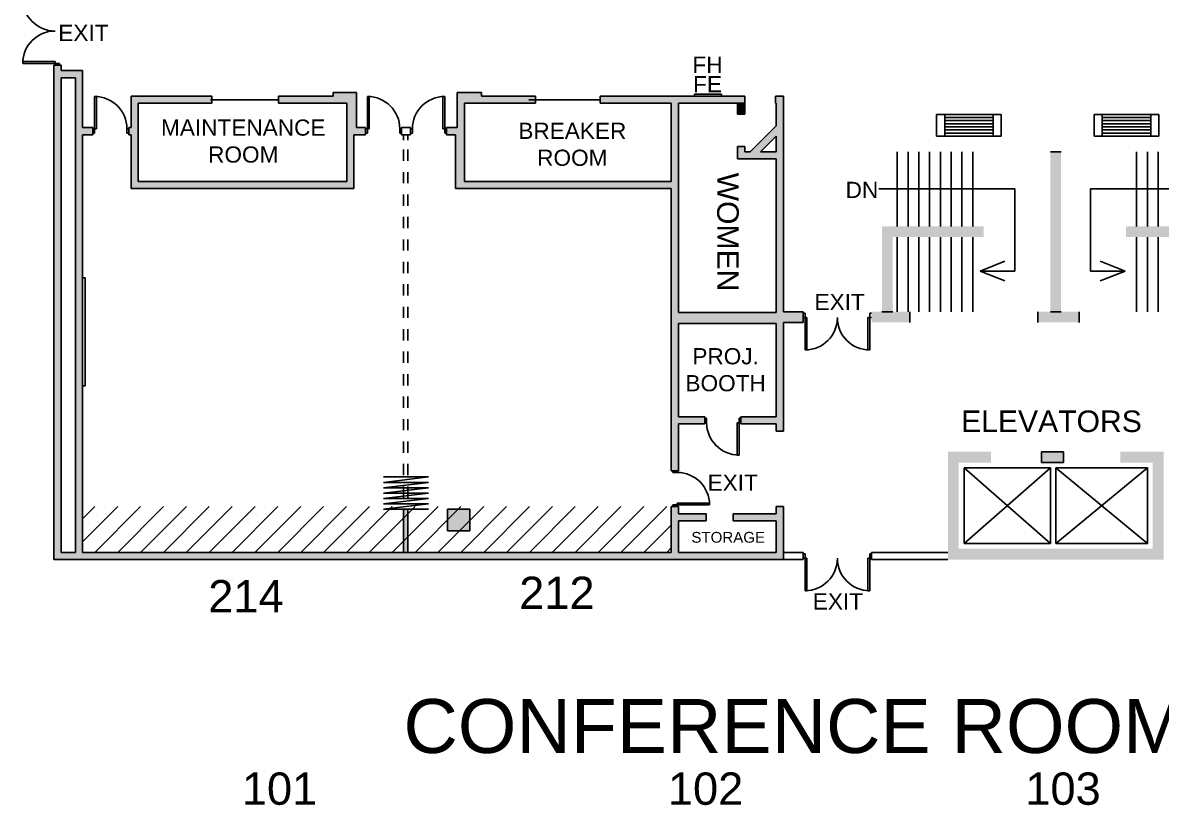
# Model space of a CAD drawing. Header units: inches. Extents: x 3140 to 6112, y 2443 to 6866.
# Drawn here: x 3300 to 4567, y 4830 to 5701 of the extents above; entities that cross this region are included whole.
import ezdxf
from ezdxf.enums import TextEntityAlignment as Align

# ---------------------------------------------------------------- set-up
doc = ezdxf.new("R2010")
doc.units = ezdxf.units.IN
doc.header["$LTSCALE"] = 100
doc.header["$MEASUREMENT"] = 0
doc.linetypes.add('DASH_306', pattern=[0.25, 0.125, -0.125])
doc.linetypes.add('DASHED', pattern=[0.75, 0.5, -0.25])
doc.layers.get('0').update_dxf_attribs({"linetype": 'CONTINUOUS'})
for name, color, linetype in [('bldg_airwall', 53, 'DASHED'), ('bldg_airwall_storage', 53, 'CONTINUOUS'), ('bldg_ch2', 201, 'CONTINUOUS'), ('bldg_doors', 9, 'CONTINUOUS'), ('bldg_fire', 240, 'CONTINUOUS'), ('bldg_stairs', 9, 'CONTINUOUS'), ('bldg_text', 94, 'CONTINUOUS'), ('bldg_title', 94, 'CONTINUOUS'), ('bldg_wallint', 9, 'CONTINUOUS'), ('bldg_wallintsol', 9, 'CONTINUOUS')]:
    doc.layers.add(name, color=color, linetype=linetype)
doc.styles.add('bldgtx18', font='ARIAL.TTF', dxfattribs={"height": 18})
doc.styles.add('bldgtx24', font='ARIAL.TTF', dxfattribs={"height": 24})
doc.styles.add('bldgtx36', font='ARIAL.TTF', dxfattribs={"height": 36})
doc.styles.add('showtx60', font='ARIAL.TTF', dxfattribs={"height": 60})

# ---------------------------------------------------------------- blocks, each defined once
blk = doc.blocks.new('bench')
for p, q in [((0, 0), (0, 23.992188)), ((0, 23.992188), (71.992188, 23.992188)), ((9, 0), (9, 23.992188)), ((62.992188, 20.617188), (9, 20.617188)), ((9, 17.179692), (62.992188, 17.179692)), ((62.992188, 13.742196), (9, 13.742196)), ((62.992188, 23.992188), (62.992188, 0)), ((71.992188, 23.992188), (71.992188, 0)), ((71.992188, 0), (0, 0)), ((9, 10.3125), (62.992188, 10.3125)), ((62.992188, 6.875004), (9, 6.875004)), ((9, 3.437508), (62.992188, 3.437508))]:
    blk.add_line(p, q)

msp = doc.modelspace()

# ---------------------------------------------------------------- hatches: boundary and pattern name
at = {"layer": 'bldg_ch2'}
h = msp.add_hatch(dxfattribs=at)
h.set_pattern_fill('ANSI31', color=256, scale=144, angle=180, style=0)
h.paths.add_polyline_path([(3366.4, 5111), (4021.4, 5111), (4021.4, 5162), (3366.4, 5162)])
at = {"layer": 'bldg_wallintsol'}
h = msp.add_hatch(color=256, dxfattribs=at)
h.paths.add_polyline_path([(3366.4, 5516), (3366.4, 5576), (3377.8, 5576), (3377.8, 5584), (3366.4, 5584), (3366.4, 5647.5), (3342.4, 5647.5), (3342.4, 5653.5), (3334.4, 5653.5), (3334.4, 5514), (3334.4, 5103), (4146.4, 5103), (4146.4, 5162), (4138.4, 5162), (4138.4, 5154), (4090.4, 5154), (4090.4, 5146), (4138.4, 5146), (4138.4, 5111), (4029.4, 5111), (4029.4, 5146), (4060.4, 5146), (4060.4, 5154), (4029.4, 5154), (4029.4, 5162), (4021.4, 5162), (4021.4, 5111), (3366.4, 5111)])
h.paths.add_polyline_path([(3342.4, 5639.5), (3358.4, 5639.5), (3358.4, 5111), (3342.4, 5111)], flags=16)
for points in [[(3671.4, 5623), (3645.4, 5623), (3645.4, 5619), (3584.4, 5619), (3584.4, 5611), (3660.4, 5611), (3660.4, 5524), (3428.4, 5524), (3428.4, 5611), (3510.4, 5611), (3510.4, 5619), (3420.4, 5619), (3420.4, 5584), (3417.8, 5584), (3417.8, 5576), (3420.4, 5576), (3420.4, 5516), (3668.4, 5516), (3668.4, 5576), (3681.4, 5576), (3681.4, 5584), (3671.4, 5584)], [(4103.4, 5611), (4095.4, 5611), (4095.4, 5599), (4103.4, 5599)], [(4455.4, 5557), (4443.4, 5557), (4443.4, 5379), (4455.4, 5379)], [(4369, 5474), (4256, 5474), (4256, 5379), (4268, 5379), (4268, 5462), (4369, 5462)], [(4640.4, 5474), (4527.4, 5474), (4527.4, 5462), (4628.4, 5462), (4628.4, 5379), (4640.4, 5379), (4640.4, 5462)], [(4287.1, 5379), (4268, 5379), (4256, 5379), (4244.4, 5379), (4244.4, 5367), (4287.1, 5367)], [(4475.6, 5379), (4455.4, 5379), (4443.4, 5379), (4429.4, 5379), (4429.4, 5367), (4475.6, 5367)], [(4458.1, 5223), (4433.5, 5223), (4433.5, 5211), (4458.1, 5211)], [(3723.4, 5111), (3728.4, 5111), (3728.4, 5159), (3723.4, 5159), (3723.4, 5147)], [(3797.4, 5159), (3772.4, 5159), (3772.4, 5135), (3797.4, 5135)]]:
    msp.add_hatch(color=256, dxfattribs=at).paths.add_polyline_path(points)
h = msp.add_hatch(color=256, dxfattribs=at)
h.paths.add_polyline_path([(3870.4, 5619), (3810.4, 5619), (3810.4, 5623), (3783.4, 5623), (3783.4, 5584), (3771.4, 5584), (3771.4, 5576), (3781.4, 5576), (3781.4, 5516), (4021.4, 5516), (4021.4, 5202), (4029.4, 5202), (4029.4, 5254), (4058.9, 5254), (4058.9, 5262), (4029.4, 5262), (4029.4, 5366), (4138.4, 5366), (4138.4, 5262), (4098.9, 5262), (4098.9, 5254), (4138.4, 5254), (4138.4, 5246), (4146.4, 5246), (4146.4, 5367), (4168.4, 5367), (4168.4, 5379), (4146.4, 5379), (4146.4, 5619), (4137.4, 5619), (4137.4, 5611), (4138.4, 5611), (4138.4, 5586), (4109.4, 5557), (4103.4, 5557), (4103.4, 5563), (4095.4, 5563), (4095.4, 5549), (4138.4, 5549), (4138.4, 5378), (4029.4, 5378), (4029.4, 5611), (4103.4, 5611), (4103.4, 5619), (3942.4, 5619), (3942.4, 5611), (4021.4, 5611), (4021.4, 5524), (3791.4, 5524), (3791.4, 5611), (3870.4, 5611)])
h.paths.add_polyline_path([(4120.8, 5557), (4138.4, 5574.6), (4138.4, 5557)], flags=16)
at = {"layer": 'bldg_wallintsol', "linetype": 'Continuous'}
msp.add_hatch(color=256, dxfattribs=at).paths.add_polyline_path([(4329.4, 5103), (4449.4, 5103), (4569.4, 5103), (4569.4, 5223), (4521.4, 5223), (4521.4, 5211), (4557.4, 5211), (4557.4, 5115), (4341.4, 5115), (4341.4, 5211), (4377.4, 5211), (4377.4, 5223), (4329.4, 5223)])

# ---------------------------------------------------------------- linework, layer by layer
at = {"layer": 'bldg_airwall', "linetype": 'DASH_306'}
for p, q in [((3723.4, 5147), (3723.4, 5570)), ((3728.4, 5147), (3728.4, 5570))]:
    msp.add_line(p, q, dxfattribs=at)
at = {"layer": 'bldg_airwall_storage'}
for p, q in [((3751.4, 5195), (3701.4, 5195)), ((3751.4, 5195), (3701.4, 5189)), ((3701.4, 5189), (3751.4, 5189)), ((3751.4, 5189), (3701.4, 5183)), ((3701.4, 5183), (3751.4, 5183)), ((3751.4, 5183), (3701.4, 5177)), ((3701.4, 5177), (3751.4, 5177)), ((3751.4, 5177), (3701.4, 5171)), ((3701.4, 5171), (3751.4, 5171)), ((3751.4, 5171), (3701.4, 5165)), ((3701.4, 5165), (3751.4, 5165)), ((3751.4, 5165), (3701.4, 5159)), ((3751.4, 5159), (3701.4, 5159))]:
    msp.add_line(p, q, dxfattribs=at)
at = {"layer": 'bldg_doors'}
for p, q in [((3335.8, 5657.5), (3299.8, 5657.5)), ((3299.8, 5657.5), (3299.8, 5655.5)), ((3299.8, 5655.5), (3335.8, 5655.5)), ((3335.8, 5655.5), (3335.8, 5657.5)), ((3335.8, 5653.5), (3335.8, 5655.5)), ((3335.8, 5655.5), (3340.8, 5655.5)), ((3340.8, 5653.5), (3335.8, 5653.5)), ((3340.8, 5655.5), (3340.8, 5653.5)), ((3381.8, 5618.6), (3379.8, 5618.6)), ((3379.8, 5618.6), (3379.8, 5582.6)), ((3381.8, 5582.6), (3381.8, 5618.6)), ((3685.4, 5618.6), (3683.4, 5618.6)), ((3683.4, 5618.6), (3683.4, 5582.6)), ((3685.4, 5582.6), (3685.4, 5618.6)), ((3767.4, 5582.6), (3767.4, 5618.6)), ((3767.4, 5618.6), (3769.4, 5618.6)), ((3769.4, 5618.6), (3769.4, 5582.6)), ((3377.8, 5577.6), (3377.8, 5582.6)), ((3377.8, 5582.6), (3379.8, 5582.6)), ((3379.8, 5577.6), (3377.8, 5577.6)), ((3379.8, 5582.6), (3379.8, 5577.6)), ((3379.8, 5582.6), (3381.8, 5582.6)), ((3415.8, 5582.6), (3417.8, 5582.6)), ((3415.8, 5577.6), (3415.8, 5582.6)), ((3417.8, 5577.6), (3415.8, 5577.6)), ((3417.8, 5582.6), (3417.8, 5577.6)), ((3681.4, 5577.6), (3681.4, 5582.6)), ((3681.4, 5582.6), (3683.4, 5582.6)), ((3683.4, 5577.6), (3681.4, 5577.6)), ((3683.4, 5582.6), (3683.4, 5577.6)), ((3683.4, 5582.6), (3685.4, 5582.6)), ((3719.4, 5582.6), (3721.4, 5582.6)), ((3719.4, 5577.6), (3719.4, 5582.6)), ((3721.4, 5577.6), (3719.4, 5577.6)), ((3721.4, 5582.6), (3721.4, 5577.6)), ((3733.4, 5582.6), (3731.4, 5582.6)), ((3731.4, 5582.6), (3731.4, 5577.6)), ((3731.4, 5577.6), (3733.4, 5577.6)), ((3733.4, 5577.6), (3733.4, 5582.6)), ((3769.4, 5582.6), (3767.4, 5582.6)), ((3771.4, 5582.6), (3769.4, 5582.6)), ((3769.4, 5582.6), (3769.4, 5577.6)), ((3769.4, 5577.6), (3771.4, 5577.6)), ((3771.4, 5577.6), (3771.4, 5582.6)), ((4170.4, 5377.4), (4168.4, 5377.4)), ((4168.4, 5377.4), (4168.4, 5372.4)), ((4168.4, 5372.4), (4170.4, 5372.4)), ((4170.4, 5372.4), (4170.4, 5377.4)), ((4170.4, 5372.4), (4172.4, 5372.4)), ((4170.4, 5336.4), (4170.4, 5372.4)), ((4172.4, 5372.4), (4172.4, 5336.4)), ((4242.4, 5372.4), (4240.4, 5372.4)), ((4240.4, 5372.4), (4240.4, 5336.4)), ((4242.4, 5377.4), (4244.4, 5377.4)), ((4242.4, 5372.4), (4242.4, 5377.4)), ((4244.4, 5372.4), (4242.4, 5372.4)), ((4242.4, 5336.4), (4242.4, 5372.4)), ((4287.1, 5377.4), (4287.1, 5372.4)), ((4429.4, 5377.4), (4429.4, 5372.4)), ((4475.6, 5377.4), (4475.6, 5372.4)), ((4172.4, 5336.4), (4170.4, 5336.4)), ((4240.4, 5336.4), (4242.4, 5336.4)), ((4058.9, 5260.4), (4060.9, 5260.4)), ((4058.9, 5255.4), (4058.9, 5260.4)), ((4060.9, 5255.4), (4060.9, 5260.4)), ((4096.9, 5260.4), (4098.9, 5260.4)), ((4096.9, 5255.4), (4096.9, 5260.4)), ((4098.9, 5260.4), (4098.9, 5255.4)), ((4060.9, 5255.4), (4058.9, 5255.4)), ((4096.9, 5255.4), (4094.9, 5255.4)), ((4094.9, 5255.4), (4094.9, 5219.4)), ((4098.9, 5255.4), (4096.9, 5255.4)), ((4096.9, 5219.4), (4096.9, 5255.4)), ((4094.9, 5219.4), (4096.9, 5219.4)), ((4023.1, 5202), (4023.1, 5200)), ((4028.1, 5202), (4023.1, 5202)), ((4028.1, 5200), (4023.1, 5200)), ((4028.1, 5200), (4028.1, 5202)), ((4023.1, 5164), (4023.1, 5162)), ((4028.1, 5164), (4023.1, 5164)), ((4023.1, 5162), (4028.1, 5162)), ((4028.1, 5164), (4028.1, 5166)), ((4028.1, 5166), (4064.1, 5166)), ((4028.1, 5162), (4028.1, 5164)), ((4064.1, 5164), (4028.1, 5164)), ((4064.1, 5166), (4064.1, 5164)), ((4170.4, 5109.4), (4168.4, 5109.4)), ((4168.4, 5109.4), (4168.4, 5104.4)), ((4170.4, 5104.4), (4170.4, 5109.4)), ((4242.4, 5109.4), (4244.4, 5109.4)), ((4242.4, 5104.4), (4242.4, 5109.4)), ((4244.4, 5109.4), (4244.4, 5104.4)), ((4168.4, 5104.4), (4170.4, 5104.4)), ((4170.4, 5104.4), (4172.4, 5104.4)), ((4170.4, 5068.4), (4170.4, 5104.4)), ((4172.4, 5104.4), (4172.4, 5068.4)), ((4242.4, 5104.4), (4240.4, 5104.4)), ((4240.4, 5104.4), (4240.4, 5068.4)), ((4244.4, 5104.4), (4242.4, 5104.4)), ((4242.4, 5068.4), (4242.4, 5104.4)), ((4172.4, 5068.4), (4170.4, 5068.4)), ((4240.4, 5068.4), (4242.4, 5068.4))]:
    msp.add_line(p, q, dxfattribs=at)
for centre, start, end in [((3335.8, 5727.5), 180, 270), ((3379.8, 5582.6), 0, 90), ((3683.4, 5582.6), 0, 90), ((3769.4, 5582.6), 90, 180), ((4170.4, 5372.4), 270, 0), ((4170.4, 5104.4), 270, 0)]:
    msp.add_arc(centre, 36, start, end, dxfattribs=at)
at = {"layer": 'bldg_doors', "extrusion": (0, 0, -1)}
for centre, start, end in [((-3335.8, 5655.5), 0, 90), ((-4242.4, 5372.4), 270, 0), ((-4096.9, 5255.4), 270, 0), ((-4028.1, 5164), 90, 180), ((-4242.4, 5104.4), 270, 0)]:
    msp.add_arc(centre, 36, start, end, dxfattribs=at)
at = {"layer": 'bldg_stairs'}
for p, q in [((4047.4, 5621), (4077.4, 5621)), ((4047.4, 5621), (4047.4, 5619)), ((4077.4, 5621), (4077.4, 5619)), ((3723.4, 5576), (3723.4, 5570)), ((3728.4, 5576), (3728.4, 5570)), ((3728.4, 5576), (3728.4, 5570)), ((4273, 5474), (4273, 5557)), ((4285, 5474), (4285, 5557)), ((4297, 5474), (4297, 5557)), ((4309, 5474), (4309, 5557)), ((4321, 5474), (4321, 5557)), ((4333, 5474), (4333, 5557)), ((4345, 5474), (4345, 5557)), ((4357, 5474), (4357, 5557)), ((4539.4, 5474), (4539.4, 5557)), ((4551.4, 5474), (4551.4, 5557)), ((4563.4, 5474), (4563.4, 5557)), ((4252.4, 5515.7), (4403.9, 5515.7)), ((4403.9, 5515.7), (4403.9, 5424.3)), ((4487.9, 5515.7), (4487.9, 5424.3)), ((4639.3, 5515.7), (4487.9, 5515.7)), ((4273, 5379), (4273, 5462)), ((4285, 5379), (4285, 5462)), ((4297, 5379), (4297, 5462)), ((4309, 5379), (4309, 5462)), ((4321, 5379), (4321, 5462)), ((4333, 5379), (4333, 5462)), ((4345, 5379), (4345, 5462)), ((4357, 5379), (4357, 5462)), ((4539.4, 5379), (4539.4, 5462)), ((4551.4, 5379), (4551.4, 5462)), ((4563.4, 5379), (4563.4, 5462)), ((4365.1, 5424.3), (4392.8, 5435.4)), ((4526.7, 5424.3), (4498.9, 5435.4)), ((4403.9, 5424.3), (4365.1, 5424.3)), ((4365.1, 5424.3), (4392.8, 5413.2)), ((4487.9, 5424.3), (4526.7, 5424.3)), ((4526.7, 5424.3), (4498.9, 5413.2)), ((3366.4, 5416.6), (3369.4, 5416.6)), ((3369.4, 5416.6), (3369.4, 5296.6)), ((3369.4, 5296.6), (3366.4, 5296.6)), ((4347.4, 5121), (4347.4, 5205)), ((4347.4, 5205), (4443.4, 5205)), ((4347.4, 5205), (4443.4, 5121)), ((4443.4, 5205), (4347.4, 5121)), ((4443.4, 5205), (4443.4, 5121)), ((4449.4, 5121), (4449.4, 5205)), ((4449.4, 5205), (4551.4, 5205)), ((4449.4, 5205), (4551.4, 5121)), ((4551.4, 5205), (4449.4, 5121)), ((4551.4, 5205), (4551.4, 5121)), ((3723.4, 5159), (3723.4, 5111)), ((3728.4, 5159), (3725.4, 5159)), ((3728.4, 5159), (3728.4, 5111)), ((4443.4, 5121), (4347.4, 5121)), ((4551.4, 5121), (4449.4, 5121))]:
    msp.add_line(p, q, dxfattribs=at)
at = {"layer": 'bldg_wallint', "linetype": 'Continuous'}
for p, q in [((3334.4, 5514), (3334.4, 5653.5)), ((3342.4, 5111), (3342.4, 5639.5)), ((3358.4, 5639.5), (3358.4, 5111)), ((3420.4, 5619), (3510.4, 5619)), ((3420.4, 5619), (3420.4, 5584)), ((3510.4, 5619), (3510.4, 5611)), ((3584.4, 5619), (3584.4, 5611)), ((3584.4, 5619), (3645.4, 5619)), ((3645.4, 5619), (3645.4, 5623)), ((3645.4, 5623), (3671.4, 5623)), ((3671.4, 5623), (3671.4, 5584)), ((3783.4, 5584), (3783.4, 5623)), ((3783.4, 5623), (3810.4, 5623)), ((3810.4, 5623), (3810.4, 5619)), ((3810.4, 5619), (3870.4, 5619)), ((3870.4, 5619), (3870.4, 5611)), ((3942.4, 5611), (3942.4, 5619)), ((3942.4, 5619), (4103.4, 5619)), ((4103.4, 5619), (4103.4, 5611)), ((4137.4, 5619), (4146.4, 5619)), ((4137.4, 5619), (4137.4, 5611)), ((4146.4, 5379), (4146.4, 5619)), ((3428.4, 5611), (3428.4, 5524)), ((3510.4, 5611), (3428.4, 5611)), ((3584.4, 5611), (3660.4, 5611)), ((3660.4, 5524), (3660.4, 5611)), ((3870.4, 5611), (3791.4, 5611)), ((3791.4, 5611), (3791.4, 5524)), ((4021.4, 5611), (3942.4, 5611)), ((4021.4, 5524), (4021.4, 5611)), ((4103.4, 5611), (4029.4, 5611)), ((4029.4, 5611), (4029.4, 5378)), ((4137.4, 5611), (4138.4, 5611)), ((4138.4, 5586), (4138.4, 5611)), ((3377.8, 5576), (3366.4, 5576)), ((3366.4, 5576), (3366.4, 5516)), ((3377.8, 5584), (3377.8, 5576)), ((3377.8, 5584), (3377.8, 5576)), ((3377.8, 5584), (3377.8, 5576)), ((3377.8, 5584), (3377.8, 5576)), ((3417.8, 5584), (3420.4, 5584)), ((3417.8, 5584), (3417.8, 5576)), ((3417.8, 5584), (3417.8, 5576)), ((3417.8, 5584), (3417.8, 5576)), ((3417.8, 5576), (3420.4, 5576)), ((3420.4, 5576), (3420.4, 5516)), ((3681.4, 5576), (3668.4, 5576)), ((3668.4, 5516), (3668.4, 5576)), ((3671.4, 5584), (3681.4, 5584)), ((3681.4, 5584), (3681.4, 5576)), ((3681.4, 5584), (3681.4, 5576)), ((3681.4, 5584), (3681.4, 5576)), ((3721.4, 5584), (3721.4, 5576)), ((3721.4, 5584), (3721.4, 5576)), ((3731.4, 5584), (3731.4, 5576)), ((3731.4, 5584), (3731.4, 5576)), ((3771.4, 5584), (3771.4, 5576)), ((3771.4, 5584), (3783.4, 5584)), ((3771.4, 5584), (3771.4, 5576)), ((3771.4, 5576), (3781.4, 5576)), ((3781.4, 5576), (3781.4, 5516)), ((4138.4, 5557), (4138.4, 5574.6)), ((4138.4, 5378), (4138.4, 5549)), ((3660.4, 5524), (3428.4, 5524)), ((3791.4, 5524), (4021.4, 5524)), ((3334.4, 5514), (3334.4, 5103)), ((3366.4, 5516), (3366.4, 5111)), ((3668.4, 5516), (3420.4, 5516)), ((3781.4, 5516), (4021.4, 5516)), ((4021.4, 5516), (4021.4, 5202)), ((4138.4, 5378), (4029.4, 5378)), ((4146.4, 5379), (4168.4, 5379)), ((4168.4, 5379), (4168.4, 5367)), ((4029.4, 5366), (4029.4, 5262)), ((4138.4, 5366), (4029.4, 5366)), ((4138.4, 5262), (4138.4, 5366)), ((4146.4, 5367), (4146.4, 5246)), ((4168.4, 5367), (4146.4, 5367)), ((4058.9, 5262), (4029.4, 5262)), ((4058.9, 5254), (4058.9, 5262)), ((4058.9, 5254), (4058.9, 5262)), ((4058.9, 5254), (4058.9, 5262)), ((4138.4, 5262), (4098.9, 5262)), ((4098.9, 5254), (4098.9, 5262)), ((4098.9, 5262), (4098.9, 5254)), ((4098.9, 5254), (4098.9, 5262)), ((4029.4, 5254), (4029.4, 5202)), ((4058.9, 5254), (4029.4, 5254)), ((4138.4, 5254), (4098.9, 5254)), ((4138.4, 5254), (4138.4, 5246)), ((4146.4, 5246), (4138.4, 5246)), ((4029.4, 5202), (4021.4, 5202)), ((4029.4, 5202), (4021.4, 5202)), ((3772.4, 5159), (3797.4, 5159)), ((3772.4, 5159), (3772.4, 5135)), ((3797.4, 5159), (3797.4, 5135)), ((4029.4, 5162), (4021.4, 5162)), ((4021.4, 5162), (4021.4, 5111)), ((4029.4, 5162), (4021.4, 5162)), ((4029.4, 5154), (4029.4, 5162)), ((4138.4, 5154), (4138.4, 5162)), ((4146.4, 5162), (4138.4, 5162)), ((4146.4, 5162), (4146.4, 5103)), ((4060.4, 5154), (4029.4, 5154)), ((4029.4, 5146), (4029.4, 5111)), ((4060.4, 5146), (4029.4, 5146)), ((4060.4, 5146), (4060.4, 5154)), ((4090.4, 5154), (4090.4, 5146)), ((4138.4, 5154), (4090.4, 5154)), ((4138.4, 5146), (4090.4, 5146)), ((4138.4, 5146), (4138.4, 5111)), ((3772.4, 5135), (3797.4, 5135)), ((3366.4, 5111), (4021.4, 5111)), ((4029.4, 5111), (4138.4, 5111)), ((3334.4, 5103), (4146.4, 5103))]:
    msp.add_line(p, q, dxfattribs=at)
at = {"layer": 'bldg_wallint'}
for p, q in [((3334.4, 5653.5), (3342.4, 5653.5)), ((3342.4, 5647.5), (3342.4, 5653.5)), ((3342.4, 5647.5), (3366.4, 5647.5)), ((3342.4, 5639.5), (3358.4, 5639.5)), ((3366.4, 5584), (3366.4, 5647.5)), ((3584.4, 5615), (3508.7, 5615)), ((3942.4, 5615), (3863.1, 5615)), ((4095.4, 5599), (4095.4, 5611)), ((4103.4, 5611), (4103.4, 5599)), ((4103.4, 5599), (4095.4, 5599)), ((3377.8, 5584), (3366.4, 5584)), ((3377.8, 5576), (3377.8, 5584)), ((3681.4, 5576), (3681.4, 5584)), ((3731.4, 5584), (3721.4, 5584)), ((3721.4, 5576), (3731.4, 5576)), ((3771.4, 5576), (3771.4, 5584)), ((4109.4, 5557), (4138.4, 5586)), ((4120.8, 5557), (4138.4, 5574.6)), ((4103.4, 5563), (4095.4, 5563)), ((4095.4, 5563), (4095.4, 5549)), ((4103.4, 5563), (4103.4, 5557)), ((4103.4, 5557), (4109.4, 5557)), ((4120.8, 5557), (4138.4, 5557)), ((4455.4, 5557), (4443.4, 5557)), ((4095.4, 5549), (4138.4, 5549)), ((4168.4, 5379), (4168.4, 5371)), ((4168.4, 5371), (4168.4, 5379)), ((4256, 5379), (4268, 5379)), ((4287.1, 5371), (4287.1, 5379)), ((4287.1, 5371), (4287.1, 5379)), ((4287.1, 5367), (4287.1, 5379)), ((4429.4, 5371), (4429.4, 5379)), ((4429.4, 5371), (4429.4, 5379)), ((4429.4, 5367), (4429.4, 5379)), ((4455.4, 5379), (4443.4, 5379)), ((4475.6, 5371), (4475.6, 5379)), ((4475.6, 5371), (4475.6, 5379)), ((4475.6, 5367), (4475.6, 5379)), ((4098.9, 5254), (4098.9, 5262)), ((4098.9, 5254), (4098.9, 5262)), ((4433.5, 5211), (4433.5, 5223)), ((4458.1, 5223), (4433.5, 5223)), ((4458.1, 5211), (4458.1, 5223)), ((4433.5, 5211), (4458.1, 5211)), ((4029.4, 5162), (4021.4, 5162)), ((4029.4, 5162), (4021.4, 5162)), ((3358.4, 5111), (3342.4, 5111)), ((4168.4, 5111), (4146.4, 5111)), ((4168.4, 5111), (4168.4, 5103)), ((4168.4, 5103), (4168.4, 5111)), ((4244.4, 5103), (4244.4, 5111)), ((4244.4, 5103), (4244.4, 5111)), ((4244.4, 5111), (4329.4, 5111)), ((4146.4, 5103), (4168.4, 5103)), ((4329.4, 5103), (4244.4, 5103))]:
    msp.add_line(p, q, dxfattribs=at)

# ---------------------------------------------------------------- block references
for p in [(4316.8, 5574.5), (4492.1, 5574.5)]:
    msp.add_blockref('bench', p, dxfattribs=at)

# ---------------------------------------------------------------- texts
at = {"layer": 'bldg_fire', "style": 'bldgtx18'}
for s, p in [('FH', (4061.9, 5653.9)), ('FE', (4061.9, 5632.3))]:
    msp.add_text(s, height=18, dxfattribs=at).set_placement(p, align=Align.MIDDLE_CENTER)
at = {"layer": 'bldg_text'}
for s, height, style, p in [('EXIT', 18, 'bldgtx18', (3367.3, 5689.4)), ('MAINTENANCE', 18, 'bldgtx18', (3545.2, 5584)), ('BREAKER', 18, 'bldgtx18', (3911.4, 5580.4)), ('ROOM', 18, 'bldgtx18', (3545.2, 5554)), ('ROOM', 18, 'bldgtx18', (3911.4, 5550.4)), ('DN', 18, 'bldgtx18', (4233.7, 5514.6)), ('EXIT', 18, 'bldgtx18', (4208.9, 5389.8)), ('PROJ.', 18, 'bldgtx18', (4082, 5329.4)), ('BOOTH', 18, 'bldgtx18', (4082, 5299.4)), ('ELEVATORS', 24, 'bldgtx24', (4444.6, 5257)), ('EXIT', 18, 'bldgtx18', (4089.9, 5188.6)), ('STORAGE', 12, 'bldgtx18', (4084.9, 5127.8)), ('214', 36, 'bldgtx36', (3548.2, 5062.2)), ('212', 36, 'bldgtx36', (3894.2, 5066)), ('EXIT', 18, 'bldgtx18', (4207, 5056.4)), ('101', 36, 'bldgtx36', (3585.6, 4848)), ('102', 36, 'bldgtx36', (4059.7, 4848)), ('103', 36, 'bldgtx36', (4457.5, 4848))]:
    msp.add_text(s, height=height, dxfattribs=dict(at, style=style)).set_placement(p, align=Align.MIDDLE_CENTER)
at = {"layer": 'bldg_text', "style": 'bldgtx24'}
msp.add_text('WOMEN', height=24, rotation=270, dxfattribs=at).set_placement((4084.6, 5467.7), align=Align.MIDDLE_CENTER)
at = {"layer": 'bldg_title', "style": 'showtx60'}
msp.add_text('CONFERENCE ROOMS - LOWER LEVEL', height=60, dxfattribs=at).set_placement((4519.8, 4887.7), align=Align.CENTER)

doc.saveas('drawing.dxf')
